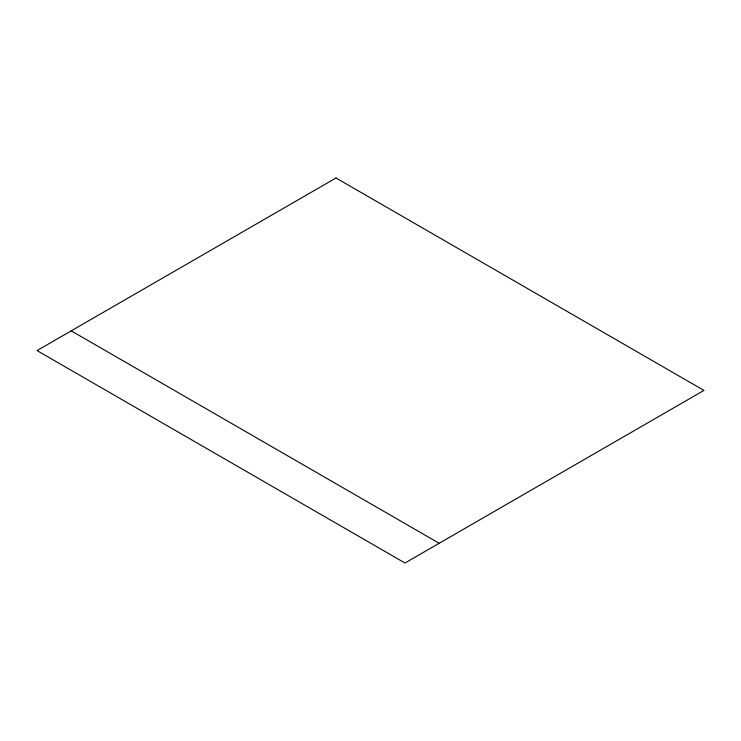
<?xml version="1.0" encoding="UTF-8"?>
<svg xmlns="http://www.w3.org/2000/svg" width="741" height="741" viewBox="0 0 741 741"><rect width="100%" height="100%" fill="white"/><g stroke="black" fill="none" stroke-linecap="round" stroke-linejoin="round"><path stroke-width="1.11" d="M71.219 330.856L439.163 543.283M336.006 177.988L37.05 350.586L404.994 563.012L703.95 390.414L336.006 177.988"/></g></svg>
